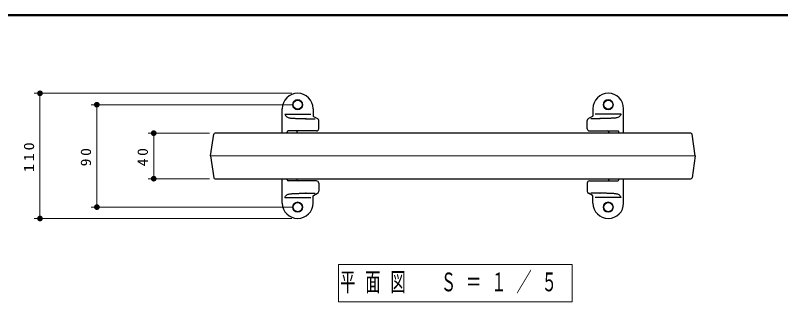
# Model space of a CAD drawing. Units: millimetres on the paper, scale 1:5. Extents: x -385 to 0, y 0 to 267.
# Drawn here: x -270.4 to -135.8, y 216.7 to 267 of the extents above; entities that cross this region are included whole.
import ezdxf

# ---------------------------------------------------------------- set-up
doc = ezdxf.new("R2010")
doc.units = ezdxf.units.MM
doc.linetypes.add('USER3', pattern=[8, 3, -1, 1, -1, 1, -1])
doc.layers.add('1_5', color=7, linetype='USER3', lineweight=13)
doc.layers.add('図面枠', color=7, linetype='Continuous', lineweight=13)
doc.styles.add('ＭＳ ゴシック', font='')
doc.styles.get('ＭＳ ゴシック').set_extended_font_data('MS Gothic')

# ---------------------------------------------------------------- blocks, each defined once
blk = doc.blocks.new('filled_dot')
at = {"color": 0, "linetype": 'Continuous', "lineweight": -2, "const_width": 1.25}
blk.add_lwpolyline([(-0.625, 0, 1), (0.625, 0, 1)], format="xyb", close=True, dxfattribs=at)

msp = doc.modelspace()

# ---------------------------------------------------------------- linework, layer by layer
at = {"layer": '1_5', "linetype": 'Continuous'}
for p, q in [((-221.729, 253.291), (-267.029, 253.291)), ((-266.029, 231.291), (-266.029, 253.291)), ((-221.729, 251.291), (-257.029, 251.291)), ((-256.029, 233.291), (-256.029, 251.291)), ((-236.257, 246.291), (-247.029, 246.291)), ((-246.029, 238.291), (-246.029, 246.291)), ((-150.829, 242.291), (-236.029, 242.291)), ((-236.257, 238.291), (-247.029, 238.291)), ((-221.729, 233.291), (-257.029, 233.291)), ((-221.729, 231.291), (-267.029, 231.291)), ((-213.56, 223.231), (-213.56, 216.671)), ((-172.5, 223.231), (-213.56, 223.231)), ((-172.5, 216.671), (-172.5, 223.231)), ((-213.56, 216.671), (-172.5, 216.671))]:
    msp.add_line(p, q, dxfattribs=at)
at = {"layer": '1_5', "linetype": 'Continuous', "lineweight": 25}
for p, q in [((-223.429, 246.291), (-223.429, 250.591)), ((-218.029, 250.591), (-218.029, 249.333)), ((-168.829, 250.591), (-168.829, 249.333)), ((-163.429, 246.291), (-163.429, 250.591)), ((-222.983, 249.619), (-218.434, 249.619)), ((-217.976, 249.244), (-217.242, 248.856)), ((-168.883, 249.244), (-169.616, 248.856)), ((-163.876, 249.619), (-168.425, 249.619)), ((-219.329, 248.835), (-217.661, 248.835)), ((-217.029, 247.075), (-217.029, 248.503)), ((-169.829, 247.075), (-169.829, 248.503)), ((-167.529, 248.835), (-169.198, 248.835)), ((-151.602, 246.291), (-235.257, 246.291)), ((-222.599, 246.291), (-222.599, 246.475)), ((-217.429, 246.675), (-222.399, 246.675)), ((-220.858, 246.475), (-220.858, 246.291)), ((-169.429, 246.675), (-164.46, 246.675)), ((-166.001, 246.475), (-166.001, 246.291)), ((-164.26, 246.291), (-164.26, 246.475)), ((-236.029, 242.291), (-235.455, 246.121)), ((-150.829, 242.291), (-151.404, 246.121)), ((-236.029, 242.291), (-235.455, 238.462)), ((-150.829, 242.291), (-151.404, 238.462)), ((-235.257, 238.291), (-151.602, 238.291)), ((-223.429, 233.991), (-223.429, 238.291)), ((-222.599, 238.108), (-222.599, 238.291)), ((-220.858, 238.291), (-220.858, 238.108)), ((-166.001, 238.291), (-166.001, 238.108)), ((-164.26, 238.108), (-164.26, 238.291)), ((-163.429, 233.991), (-163.429, 238.291)), ((-217.429, 237.908), (-222.399, 237.908)), ((-217.029, 237.508), (-217.029, 236.08)), ((-169.829, 237.508), (-169.829, 236.08)), ((-169.429, 237.908), (-164.46, 237.908)), ((-219.329, 235.748), (-217.661, 235.748)), ((-217.976, 235.338), (-217.242, 235.726)), ((-168.883, 235.338), (-169.616, 235.726)), ((-167.529, 235.748), (-169.198, 235.748)), ((-222.983, 234.964), (-218.434, 234.964)), ((-218.029, 233.991), (-218.029, 235.25)), ((-168.829, 233.991), (-168.829, 235.25)), ((-163.876, 234.964), (-168.425, 234.964))]:
    msp.add_line(p, q, dxfattribs=at)
at = {"layer": '1_5', "linetype": 'Continuous'}
for centre in [(-220.729, 251.291), (-166.129, 251.291), (-220.729, 233.291), (-166.129, 233.291)]:
    msp.add_circle(centre, 0.9, dxfattribs=at)
at = {"layer": '1_5', "linetype": 'Continuous', "lineweight": 25}
for centre in [(-220.729, 251.291), (-166.129, 251.291), (-220.729, 233.291), (-166.129, 233.291)]:
    msp.add_circle(centre, 0.8, dxfattribs=at)
for centre, radius, start, end in [((-220.729, 250.591), 2.7, 0, 180), ((-166.129, 250.591), 2.7, 0, 180), ((-217.929, 249.333), 0.1, 180, 242.13251), ((-168.929, 249.333), 0.1, 297.86749, 0), ((-217.429, 248.503), 0.4, 0, 62.13251), ((-169.429, 248.503), 0.4, 117.86749, 180), ((-235.257, 246.091), 0.2, 90, 171.46923), ((-222.399, 246.475), 0.2, 89.99999, 180), ((-220.658, 246.475), 0.2, 90, 180), ((-217.429, 247.075), 0.4, 270, 0), ((-169.429, 247.075), 0.4, 180, 270), ((-166.201, 246.475), 0.2, 0, 90), ((-164.46, 246.475), 0.2, 360, 90.00001), ((-151.602, 246.091), 0.2, 8.53077, 90), ((-235.257, 238.491), 0.2, 188.53077, 270), ((-151.602, 238.491), 0.2, 270, 351.46923), ((-222.399, 238.108), 0.2, 180, 270), ((-220.658, 238.108), 0.2, 180, 270), ((-217.429, 237.508), 0.4, 0, 90), ((-169.429, 237.508), 0.4, 90, 180), ((-166.201, 238.108), 0.2, 270, 0), ((-164.46, 238.108), 0.2, 270, 0), ((-217.429, 236.08), 0.4, 297.86749, 0), ((-169.429, 236.08), 0.4, 180, 242.13251), ((-217.929, 235.25), 0.1, 117.86749, 180), ((-168.929, 235.25), 0.1, 0, 62.13251), ((-220.729, 233.991), 2.7, 180, 0), ((-166.129, 233.991), 2.7, 180, 0)]:
    msp.add_arc(centre, radius, start, end, dxfattribs=at)
for points in [[(-222.983, 249.619), (-222.942, 249.531), (-222.901, 249.444), (-222.845, 249.367), (-222.79, 249.291), (-222.725, 249.215), (-222.65, 249.158), (-222.575, 249.101), (-222.485, 249.058), (-222.396, 249.026), (-222.307, 248.994), (-222.21, 248.98), (-222.116, 248.965), (-222.022, 248.95), (-221.926, 248.944), (-221.831, 248.935), (-221.735, 248.927), (-221.64, 248.921), (-221.544, 248.915), (-221.448, 248.909), (-221.353, 248.904), (-221.257, 248.899), (-221.162, 248.894), (-221.066, 248.89), (-220.97, 248.886), (-220.875, 248.882), (-220.779, 248.878), (-220.683, 248.875), (-220.588, 248.872), (-220.492, 248.868), (-220.396, 248.865), (-220.3, 248.863), (-220.205, 248.86), (-220.109, 248.857), (-220.013, 248.855), (-219.918, 248.852), (-219.822, 248.85), (-219.726, 248.848), (-219.63, 248.846), (-219.535, 248.844), (-219.439, 248.842), (-219.282, 248.84), (-219.248, 248.838), (-219.213, 248.837), (-219.271, 248.836), (-219.329, 248.835)], [(-163.876, 249.619), (-163.917, 249.531), (-163.958, 249.444), (-164.014, 249.367), (-164.069, 249.291), (-164.134, 249.215), (-164.209, 249.158), (-164.284, 249.101), (-164.373, 249.058), (-164.462, 249.026), (-164.551, 248.994), (-164.648, 248.98), (-164.743, 248.965), (-164.837, 248.95), (-164.933, 248.944), (-165.028, 248.935), (-165.124, 248.927), (-165.219, 248.921), (-165.315, 248.915), (-165.41, 248.909), (-165.506, 248.904), (-165.602, 248.899), (-165.697, 248.894), (-165.793, 248.89), (-165.888, 248.886), (-165.984, 248.882), (-166.08, 248.878), (-166.175, 248.875), (-166.271, 248.872), (-166.367, 248.868), (-166.463, 248.865), (-166.558, 248.863), (-166.654, 248.86), (-166.75, 248.857), (-166.845, 248.855), (-166.941, 248.852), (-167.037, 248.85), (-167.133, 248.848), (-167.228, 248.846), (-167.324, 248.844), (-167.42, 248.842), (-167.577, 248.84), (-167.611, 248.838), (-167.645, 248.837), (-167.587, 248.836), (-167.529, 248.835)], [(-222.983, 234.964), (-222.942, 235.051), (-222.901, 235.139), (-222.845, 235.215), (-222.79, 235.292), (-222.725, 235.368), (-222.65, 235.425), (-222.575, 235.482), (-222.485, 235.524), (-222.396, 235.557), (-222.307, 235.589), (-222.21, 235.603), (-222.116, 235.618), (-222.022, 235.633), (-221.926, 235.639), (-221.831, 235.647), (-221.735, 235.656), (-221.64, 235.662), (-221.544, 235.668), (-221.448, 235.674), (-221.353, 235.679), (-221.257, 235.684), (-221.162, 235.688), (-221.066, 235.693), (-220.97, 235.697), (-220.875, 235.701), (-220.779, 235.704), (-220.683, 235.708), (-220.588, 235.711), (-220.492, 235.714), (-220.396, 235.717), (-220.3, 235.72), (-220.205, 235.723), (-220.109, 235.725), (-220.013, 235.728), (-219.918, 235.73), (-219.822, 235.733), (-219.726, 235.735), (-219.63, 235.737), (-219.535, 235.739), (-219.439, 235.741), (-219.282, 235.743), (-219.248, 235.744), (-219.213, 235.746), (-219.271, 235.747), (-219.329, 235.748)], [(-163.876, 234.964), (-163.917, 235.051), (-163.958, 235.139), (-164.014, 235.215), (-164.069, 235.292), (-164.134, 235.368), (-164.209, 235.425), (-164.284, 235.482), (-164.373, 235.524), (-164.462, 235.557), (-164.551, 235.589), (-164.648, 235.603), (-164.743, 235.618), (-164.837, 235.633), (-164.933, 235.639), (-165.028, 235.647), (-165.124, 235.656), (-165.219, 235.662), (-165.315, 235.668), (-165.41, 235.674), (-165.506, 235.679), (-165.602, 235.684), (-165.697, 235.688), (-165.793, 235.693), (-165.888, 235.697), (-165.984, 235.701), (-166.08, 235.704), (-166.175, 235.708), (-166.271, 235.711), (-166.367, 235.714), (-166.463, 235.717), (-166.558, 235.72), (-166.654, 235.723), (-166.75, 235.725), (-166.845, 235.728), (-166.941, 235.73), (-167.037, 235.733), (-167.133, 235.735), (-167.228, 235.737), (-167.324, 235.739), (-167.42, 235.741), (-167.577, 235.743), (-167.611, 235.744), (-167.645, 235.746), (-167.587, 235.747), (-167.529, 235.748)]]:
    msp.add_open_spline(points, degree=3, knots=[0, 0, 0, 0, 1, 1, 1, 2, 2, 2, 3, 3, 3, 4, 4, 4, 5, 5, 5, 6, 6, 6, 7, 7, 7, 8, 8, 8, 9, 9, 9, 10, 10, 10, 11, 11, 11, 12, 12, 12, 13, 13, 13, 14, 14, 14, 15, 15, 15, 15], dxfattribs=at)
at = {"layer": '図面枠', "lineweight": 50}
msp.add_line((0, 267), (-385, 267), dxfattribs=at)

# ---------------------------------------------------------------- block references
at = {"layer": '1_5', "xscale": 0.4, "yscale": 0.4}
for p, rotation in [((-266.029, 253.291), 270), ((-256.029, 251.291), 270), ((-246.029, 246.291), 270), ((-246.029, 238.291), 90), ((-256.029, 233.291), 90), ((-266.029, 231.291), 90)]:
    msp.add_blockref('filled_dot', p, dxfattribs=dict(at, rotation=rotation))

# ---------------------------------------------------------------- texts
at = {"layer": '1_5', "char_height": 1.833, "attachment_point": 8, "rotation": 90, "style": 'ＭＳ ゴシック'}
for s, insert in [('\\T1.33;\\W1.15;110', (-267.029, 242.291)), ('\\T1.34;\\W1.1;90', (-257.029, 242.291)), ('\\T1.34;\\W1.1;40', (-247.029, 242.291))]:
    msp.add_mtext(s, dxfattribs=dict(at, insert=insert))
at = {"layer": '1_5', "insert": (-213.28, 219.951), "char_height": 3.299, "attachment_point": 4, "style": 'ＭＳ ゴシック'}
msp.add_mtext('\\T1.64;\\W0.6;平面図\u3000Ｓ＝１／５', dxfattribs=at)

doc.saveas('drawing.dxf')
